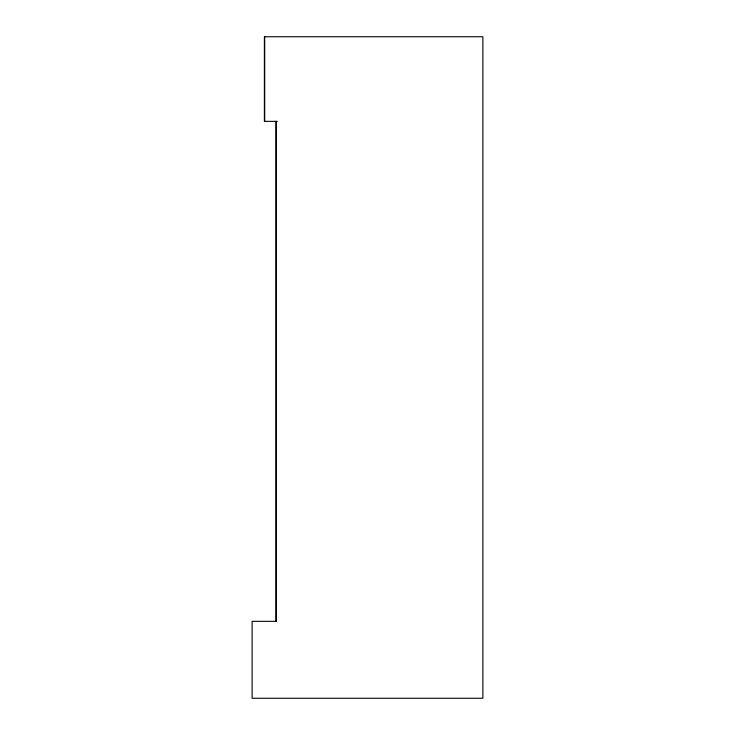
<?xml version="1.0" encoding="UTF-8"?>
<svg xmlns="http://www.w3.org/2000/svg" width="735" height="735" viewBox="0 0 735 735"><rect width="100%" height="100%" fill="white"/><g stroke="black" fill="none" stroke-linecap="round" stroke-linejoin="round"><path stroke-width="1.1" d="M277.279 121.358L264.398 121.358L264.398 36.75L482.877 36.75L482.877 698.25L252.123 698.25L252.123 621.332L276.296 621.332L276.296 121.358M275.974 121.358L275.974 621.332M264.71 36.75L264.71 121.358"/></g></svg>
